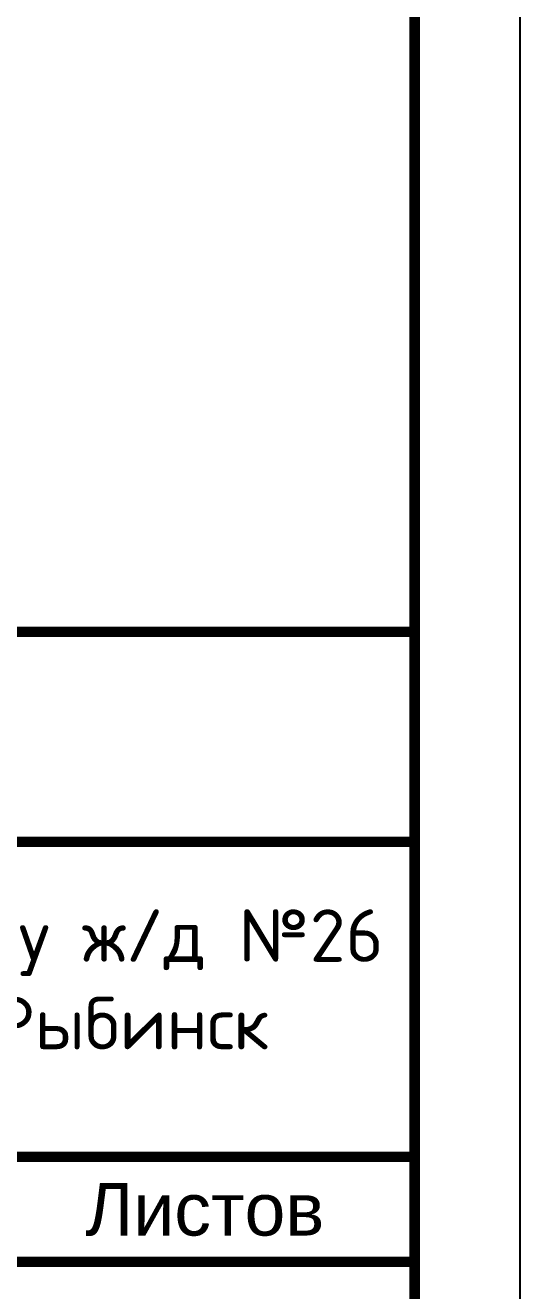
# Model space of a CAD drawing. Header units: millimetres. Extents: x 1990 to 8783, y 397 to 3825.
# Drawn here: x 5168.6 to 5192.2, y 1203 to 1263.2 of the extents above; entities that cross this region are included whole.
import ezdxf
from ezdxf.enums import TextEntityAlignment as Align

# ---------------------------------------------------------------- set-up
doc = ezdxf.new("R2010")
doc.units = ezdxf.units.MM
doc.layers.add('Размеры на чертеже', color=250, linetype='Continuous', lineweight=25)
doc.styles.add('-ISOCPEUR-', font='isocpeur.ttf')
doc.styles.get("Standard").update_dxf_attribs({"font": 'arial.ttf'})

# ---------------------------------------------------------------- blocks, each defined once
blk = doc.blocks.new('*U368')
blk.add_lwpolyline([(0, 0), (420, 0), (420, -297), (0, -297)], close=True)
at = {"const_width": 0.5}
blk.add_lwpolyline([(20, -5), (415, -5), (415, -292), (20, -292)], close=True, dxfattribs=at)
for points in [[(230, -292), (230, -237), (415, -237)], [(295, -247), (415, -247)], [(230, -262), (415, -262)], [(365, -267), (415, -267)]]:
    blk.add_lwpolyline(points, dxfattribs=at)
blk.add_text('Листов', height=2.5).set_placement((405, -264.5), align=Align.MIDDLE_CENTER)
at = {"insert": (353.343, -255.971), "char_height": 2.5, "width": 124.31117, "attachment_point": 5, "style": '-ISOCPEUR-'}
blk.add_mtext('\\pxi1.28618;{\\C7;«Капитальный ремонт (реконструкция) тепловых сетей от УП у ж/д №26 по ул. Б. Новикова до ТК-8018 ул. Расплетина, д 7 в ГО г. Рыбинск Ярославской области».}', dxfattribs=at)
blk.add_attdef('РАЗРАБОТАЛ', text='', height=2.5).set_placement((250.501, -264.224), align=Align.MIDDLE_LEFT)
at = {"flags": 8}
for tag, height, p in [('ДАТА', 2.5, (290.074, -264.402)), ('ЛИСТ', 3, (386.388, -271.915)), ('ЛИСТОВ', 3, (403.888, -271.915))]:
    blk.add_attdef(tag, text='', height=height, dxfattribs=at).set_placement(p, align=Align.MIDDLE_CENTER)
blk.add_attdef('ПРОВЕРИЛ', (250.749, -270.729), '', height=2.5)
at = {"lineweight": 30, "flags": 104}
for tag, p in [('ТЕПЛОВЫЕ_СЕТИ', (330, -269.5)), ('ИМЯ_ЧЕРТЕЖА', (330, -284.5))]:
    blk.add_attdef(tag, text='', height=3, dxfattribs=at).set_placement(p, align=Align.MIDDLE_CENTER)
at = {"style": '-ISOCPEUR-', "flags": 8}
blk.add_attdef('ФОРМАТ', text='', height=3, dxfattribs=at).set_placement((380.972, -294.745), align=Align.MIDDLE_CENTER)

msp = doc.modelspace()

# ---------------------------------------------------------------- block references
at = {"layer": 'Размеры на чертеже', "lineweight": 90}
msp.add_blockref('*U368', (4772.155, 1471.353), dxfattribs=at)

doc.saveas('drawing.dxf')
